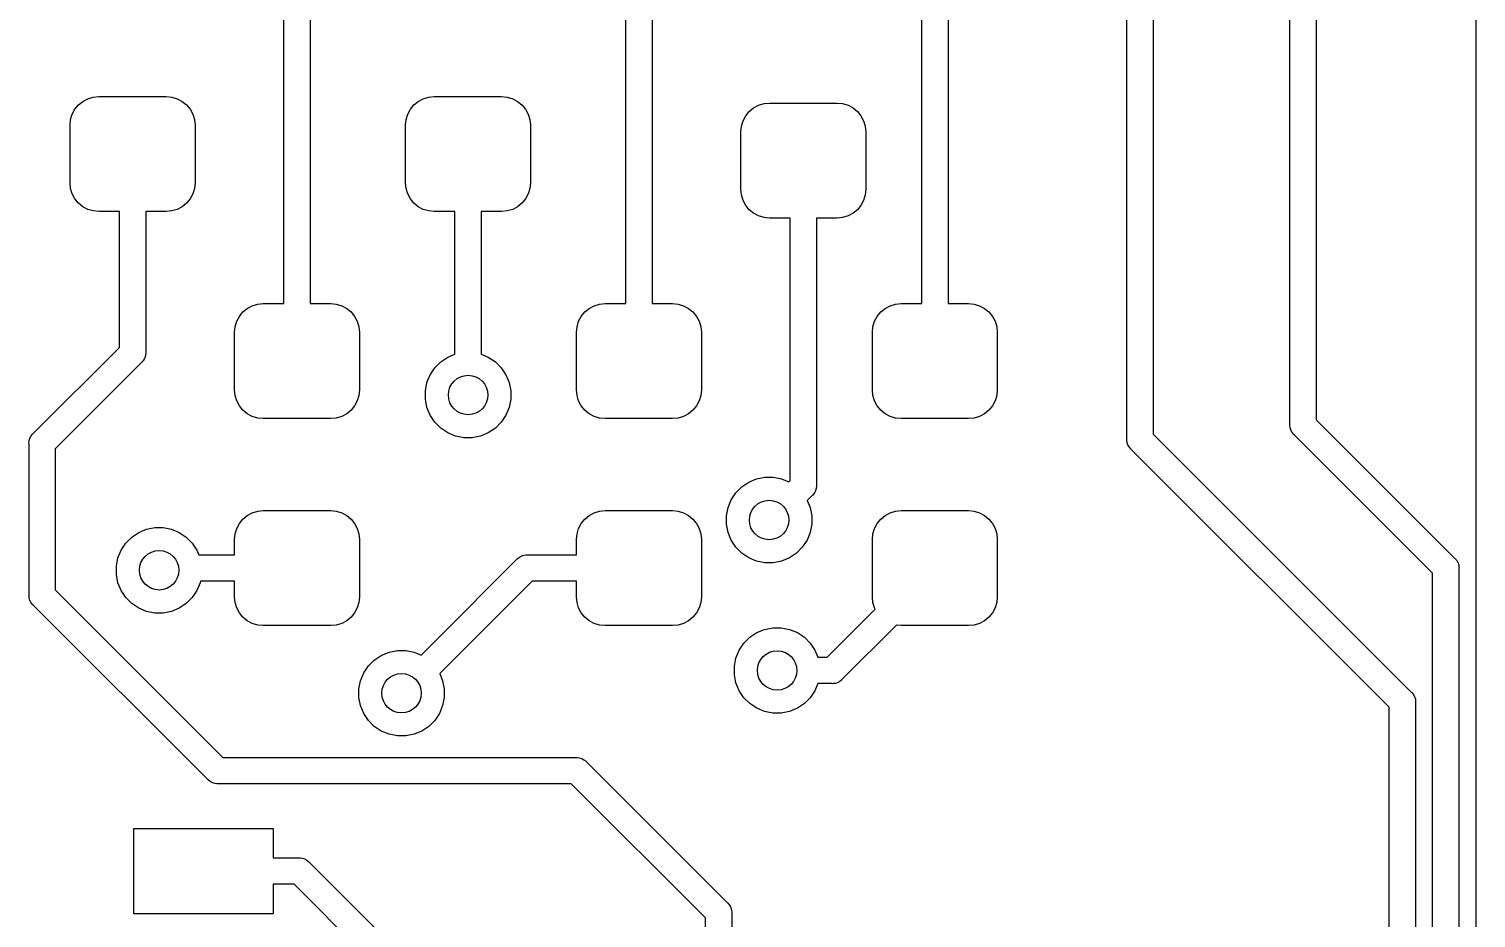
# Model space of a CAD drawing. Extents: x 1 to 84, y 1 to 137.
# Drawn here: x 27.91 to 38.91, y 57.5 to 64.26 of the extents above; entities that cross this region are included whole.
import ezdxf

# ---------------------------------------------------------------- set-up
doc = ezdxf.new("R2010")
doc.units = 0
doc.layers.add('BLACK', color=7, linetype='CONTINUOUS')

msp = doc.modelspace()

# ---------------------------------------------------------------- linework, layer by layer
at = {"layer": 'BLACK', "linetype": 'CONTINUOUS'}
for p, q in [((30.05, 69.0251), (30.05, 62.175)), ((37.7, 68.9951), (37.7, 61.2914)), ((29.85, 62.175), (29.85, 68.9886)), ((32.45, 62.175), (32.45, 68.9286)), ((32.65, 68.9651), (32.65, 62.175)), ((37.5, 61.2549), (37.5, 68.9586)), ((36.46, 66.8557), (36.46, 61.1814)), ((36.26, 61.1449), (36.26, 66.493)), ((34.7, 62.175), (34.7, 66.0951)), ((34.9, 66.0586), (34.9, 62.175)), ((38.915, 39.0899), (38.915, 65.7935)), ((28.2891, 63.6859), (28.3222, 63.7131)), ((28.3222, 63.7131), (28.36, 63.7333)), ((28.36, 63.7333), (28.4011, 63.7458)), ((28.4011, 63.7458), (28.4437, 63.75)), ((28.4437, 63.75), (28.9562, 63.75)), ((28.9562, 63.75), (28.9989, 63.7458)), ((28.9989, 63.7458), (29.04, 63.7333)), ((29.04, 63.7333), (29.0778, 63.7131)), ((29.0778, 63.7131), (29.1109, 63.6859)), ((30.8391, 63.6859), (30.8722, 63.7131)), ((30.8722, 63.7131), (30.91, 63.7333)), ((30.91, 63.7333), (30.9511, 63.7458)), ((30.9511, 63.7458), (30.9937, 63.75)), ((30.9937, 63.75), (31.5062, 63.75)), ((31.5062, 63.75), (31.5489, 63.7458)), ((31.5489, 63.7458), (31.59, 63.7333)), ((31.59, 63.7333), (31.6278, 63.7131)), ((31.6278, 63.7131), (31.6609, 63.6859)), ((28.2292, 63.5739), (28.2417, 63.615)), ((28.2417, 63.615), (28.2619, 63.6528)), ((28.2619, 63.6528), (28.2891, 63.6859)), ((29.1109, 63.6859), (29.1381, 63.6528)), ((29.1381, 63.6528), (29.1583, 63.615)), ((29.1583, 63.615), (29.1708, 63.5739)), ((30.7792, 63.5739), (30.7917, 63.615)), ((30.7917, 63.615), (30.8119, 63.6528)), ((30.8119, 63.6528), (30.8391, 63.6859)), ((31.6609, 63.6859), (31.6881, 63.6528)), ((31.6881, 63.6528), (31.7083, 63.615)), ((31.7083, 63.615), (31.7208, 63.5739)), ((33.3417, 63.565), (33.3619, 63.6028)), ((33.3619, 63.6028), (33.3891, 63.6359)), ((33.3891, 63.6359), (33.4222, 63.6631)), ((33.4222, 63.6631), (33.46, 63.6833)), ((33.46, 63.6833), (33.5011, 63.6958)), ((33.5011, 63.6958), (33.5437, 63.7)), ((33.5437, 63.7), (34.0562, 63.7)), ((34.0562, 63.7), (34.0989, 63.6958)), ((34.0989, 63.6958), (34.14, 63.6833)), ((34.14, 63.6833), (34.1778, 63.6631)), ((34.1778, 63.6631), (34.2109, 63.6359)), ((34.2109, 63.6359), (34.2381, 63.6028)), ((34.2381, 63.6028), (34.2583, 63.565)), ((28.225, 63.5312), (28.2292, 63.5739)), ((28.225, 63.0938), (28.225, 63.5312)), ((29.1708, 63.5739), (29.175, 63.5312)), ((29.175, 63.5312), (29.175, 63.0938)), ((30.775, 63.5312), (30.7792, 63.5739)), ((30.775, 63.0938), (30.775, 63.5312)), ((31.7208, 63.5739), (31.725, 63.5312)), ((31.725, 63.5312), (31.725, 63.0938)), ((33.325, 63.4812), (33.3292, 63.5239)), ((33.3292, 63.5239), (33.3417, 63.565)), ((34.2583, 63.565), (34.2708, 63.5239)), ((34.2708, 63.5239), (34.275, 63.4812)), ((33.325, 63.0437), (33.325, 63.4812)), ((34.275, 63.4812), (34.275, 63.0437)), ((28.2292, 63.0511), (28.225, 63.0938)), ((28.2417, 63.01), (28.2292, 63.0511)), ((29.1708, 63.0511), (29.1583, 63.01)), ((29.175, 63.0938), (29.1708, 63.0511)), ((30.7792, 63.0511), (30.775, 63.0938)), ((30.7917, 63.01), (30.7792, 63.0511)), ((31.7208, 63.0511), (31.7083, 63.01)), ((31.725, 63.0938), (31.7208, 63.0511)), ((28.2619, 62.9722), (28.2417, 63.01)), ((28.2891, 62.9391), (28.2619, 62.9722)), ((28.3222, 62.9119), (28.2891, 62.9391)), ((29.1109, 62.9391), (29.0778, 62.9119)), ((29.1381, 62.9722), (29.1109, 62.9391)), ((29.1583, 63.01), (29.1381, 62.9722)), ((30.8119, 62.9722), (30.7917, 63.01)), ((30.8391, 62.9391), (30.8119, 62.9722)), ((30.8722, 62.9119), (30.8391, 62.9391)), ((31.6609, 62.9391), (31.6278, 62.9119)), ((31.6881, 62.9722), (31.6609, 62.9391)), ((31.7083, 63.01), (31.6881, 62.9722)), ((33.3292, 63.0011), (33.325, 63.0437)), ((33.3417, 62.96), (33.3292, 63.0011)), ((33.3619, 62.9222), (33.3417, 62.96)), ((34.2583, 62.96), (34.2381, 62.9222)), ((34.2708, 63.0011), (34.2583, 62.96)), ((34.275, 63.0437), (34.2708, 63.0011)), ((28.36, 62.8917), (28.3222, 62.9119)), ((28.4011, 62.8792), (28.36, 62.8917)), ((28.4437, 62.875), (28.4011, 62.8792)), ((28.6, 62.875), (28.4437, 62.875)), ((28.6, 61.8414), (28.6, 62.875)), ((28.9562, 62.875), (28.8, 62.875)), ((28.8, 62.875), (28.8, 61.8049)), ((28.9989, 62.8792), (28.9562, 62.875)), ((29.04, 62.8917), (28.9989, 62.8792)), ((29.0778, 62.9119), (29.04, 62.8917)), ((30.91, 62.8917), (30.8722, 62.9119)), ((30.9511, 62.8792), (30.91, 62.8917)), ((30.9937, 62.875), (30.9511, 62.8792)), ((31.15, 62.875), (30.9937, 62.875)), ((31.15, 61.7894), (31.15, 62.875)), ((31.5062, 62.875), (31.35, 62.875)), ((31.35, 62.875), (31.35, 61.7903)), ((31.5489, 62.8792), (31.5062, 62.875)), ((31.59, 62.8917), (31.5489, 62.8792)), ((31.6278, 62.9119), (31.59, 62.8917)), ((33.3891, 62.8891), (33.3619, 62.9222)), ((33.4222, 62.8619), (33.3891, 62.8891)), ((33.46, 62.8417), (33.4222, 62.8619)), ((33.5011, 62.8292), (33.46, 62.8417)), ((33.5437, 62.825), (33.5011, 62.8292)), ((34.0989, 62.8292), (34.0562, 62.825)), ((34.14, 62.8417), (34.0989, 62.8292)), ((34.1778, 62.8619), (34.14, 62.8417)), ((34.2109, 62.8891), (34.1778, 62.8619)), ((34.2381, 62.9222), (34.2109, 62.8891)), ((33.7, 62.825), (33.5437, 62.825)), ((33.7, 60.83), (33.7, 62.825)), ((34.0562, 62.825), (33.9, 62.825)), ((33.9, 62.825), (33.9, 60.7935)), ((29.61, 62.1583), (29.6511, 62.1708)), ((29.6511, 62.1708), (29.6937, 62.175)), ((29.6937, 62.175), (29.85, 62.175)), ((30.05, 62.175), (30.2062, 62.175)), ((30.2062, 62.175), (30.2489, 62.1708)), ((30.2489, 62.1708), (30.29, 62.1583)), ((32.21, 62.1583), (32.2511, 62.1708)), ((32.2511, 62.1708), (32.2937, 62.175)), ((32.2937, 62.175), (32.45, 62.175)), ((32.65, 62.175), (32.8062, 62.175)), ((32.8062, 62.175), (32.8489, 62.1708)), ((32.8489, 62.1708), (32.89, 62.1583)), ((34.46, 62.1583), (34.5011, 62.1708)), ((34.5011, 62.1708), (34.5437, 62.175)), ((34.5437, 62.175), (34.7, 62.175)), ((34.9, 62.175), (35.0562, 62.175)), ((35.0562, 62.175), (35.0989, 62.1708)), ((35.0989, 62.1708), (35.14, 62.1583)), ((29.4917, 62.04), (29.5119, 62.0778)), ((29.5119, 62.0778), (29.5391, 62.1109)), ((29.5391, 62.1109), (29.5722, 62.1381)), ((29.5722, 62.1381), (29.61, 62.1583)), ((30.29, 62.1583), (30.3278, 62.1381)), ((30.3278, 62.1381), (30.3609, 62.1109)), ((30.3609, 62.1109), (30.3881, 62.0778)), ((30.3881, 62.0778), (30.4083, 62.04)), ((32.0917, 62.04), (32.1119, 62.0778)), ((32.1119, 62.0778), (32.1391, 62.1109)), ((32.1391, 62.1109), (32.1722, 62.1381)), ((32.1722, 62.1381), (32.21, 62.1583)), ((32.89, 62.1583), (32.9278, 62.1381)), ((32.9278, 62.1381), (32.9609, 62.1109)), ((32.9609, 62.1109), (32.9881, 62.0778)), ((32.9881, 62.0778), (33.0083, 62.04)), ((34.3417, 62.04), (34.3619, 62.0778)), ((34.3619, 62.0778), (34.3891, 62.1109)), ((34.3891, 62.1109), (34.4222, 62.1381)), ((34.4222, 62.1381), (34.46, 62.1583)), ((35.14, 62.1583), (35.1778, 62.1381)), ((35.1778, 62.1381), (35.2109, 62.1109)), ((35.2109, 62.1109), (35.2381, 62.0778)), ((35.2381, 62.0778), (35.2583, 62.04)), ((29.475, 61.9562), (29.4792, 61.9989)), ((29.475, 61.5187), (29.475, 61.9562)), ((29.4792, 61.9989), (29.4917, 62.04)), ((30.4083, 62.04), (30.4208, 61.9989)), ((30.4208, 61.9989), (30.425, 61.9562)), ((30.425, 61.9562), (30.425, 61.5187)), ((32.075, 61.9562), (32.0792, 61.9989)), ((32.075, 61.5187), (32.075, 61.9562)), ((32.0792, 61.9989), (32.0917, 62.04)), ((33.0083, 62.04), (33.0208, 61.9989)), ((33.0208, 61.9989), (33.025, 61.9562)), ((33.025, 61.9562), (33.025, 61.5187)), ((34.325, 61.9562), (34.3292, 61.9989)), ((34.325, 61.5187), (34.325, 61.9562)), ((34.3292, 61.9989), (34.3417, 62.04)), ((35.2583, 62.04), (35.2708, 61.9989)), ((35.2708, 61.9989), (35.275, 61.9562)), ((35.275, 61.9562), (35.275, 61.5187)), ((27.9453, 61.1867), (28.6, 61.8414)), ((28.7711, 61.7289), (28.7672, 61.7258)), ((28.7835, 61.7442), (28.7711, 61.7289)), ((28.7909, 61.7579), (28.7835, 61.7442)), ((28.7928, 61.7615), (28.7909, 61.7579)), ((28.7986, 61.7804), (28.7928, 61.7615)), ((28.7991, 61.7857), (28.7986, 61.7804)), ((28.8, 61.7951), (28.7991, 61.7857)), ((28.8, 61.8049), (28.8005, 61.8)), ((28.8005, 61.8), (28.8, 61.7951)), ((28.8, 61.7951), (28.8, 61.7951)), ((30.9986, 61.6867), (31.0438, 61.7319)), ((31.0438, 61.7319), (31.0971, 61.7675)), ((31.0971, 61.7675), (31.15, 61.7894)), ((31.35, 61.7903), (31.4049, 61.7675)), ((31.4049, 61.7675), (31.4582, 61.7319)), ((31.4582, 61.7319), (31.5034, 61.6867)), ((28.7672, 61.7258), (28.1125, 61.0711)), ((30.9385, 61.5743), (30.963, 61.6334)), ((30.963, 61.6334), (30.9986, 61.6867)), ((31.5034, 61.6867), (31.539, 61.6334)), ((31.539, 61.6334), (31.5635, 61.5743)), ((29.4792, 61.4761), (29.475, 61.5187)), ((30.425, 61.5187), (30.4208, 61.4761)), ((30.926, 61.5115), (30.9385, 61.5743)), ((30.926, 61.4475), (30.926, 61.5115)), ((31.5635, 61.5743), (31.576, 61.5115)), ((31.576, 61.5115), (31.576, 61.4475)), ((32.0792, 61.4761), (32.075, 61.5187)), ((33.025, 61.5187), (33.0208, 61.4761)), ((34.3292, 61.4761), (34.325, 61.5187)), ((35.275, 61.5187), (35.2708, 61.4761)), ((29.4917, 61.435), (29.4792, 61.4761)), ((29.5119, 61.3972), (29.4917, 61.435)), ((29.5391, 61.3641), (29.5119, 61.3972)), ((30.3881, 61.3972), (30.3609, 61.3641)), ((30.4083, 61.435), (30.3881, 61.3972)), ((30.4208, 61.4761), (30.4083, 61.435)), ((30.9385, 61.3847), (30.926, 61.4475)), ((31.576, 61.4475), (31.5635, 61.3847)), ((32.0917, 61.435), (32.0792, 61.4761)), ((32.1119, 61.3972), (32.0917, 61.435)), ((32.1391, 61.3641), (32.1119, 61.3972)), ((32.9881, 61.3972), (32.9609, 61.3641)), ((33.0083, 61.435), (32.9881, 61.3972)), ((33.0208, 61.4761), (33.0083, 61.435)), ((34.3417, 61.435), (34.3292, 61.4761)), ((34.3619, 61.3972), (34.3417, 61.435)), ((34.3891, 61.3641), (34.3619, 61.3972)), ((35.2381, 61.3972), (35.2109, 61.3641)), ((35.2583, 61.435), (35.2381, 61.3972)), ((35.2708, 61.4761), (35.2583, 61.435)), ((29.5722, 61.3369), (29.5391, 61.3641)), ((29.61, 61.3167), (29.5722, 61.3369)), ((29.6511, 61.3042), (29.61, 61.3167)), ((29.6937, 61.3), (29.6511, 61.3042)), ((30.2062, 61.3), (29.6937, 61.3)), ((30.2489, 61.3042), (30.2062, 61.3)), ((30.29, 61.3167), (30.2489, 61.3042)), ((30.3278, 61.3369), (30.29, 61.3167)), ((30.3609, 61.3641), (30.3278, 61.3369)), ((30.963, 61.3256), (30.9385, 61.3847)), ((30.9986, 61.2723), (30.963, 61.3256)), ((31.539, 61.3256), (31.5034, 61.2723)), ((31.5635, 61.3847), (31.539, 61.3256)), ((32.1722, 61.3369), (32.1391, 61.3641)), ((32.21, 61.3167), (32.1722, 61.3369)), ((32.2511, 61.3042), (32.21, 61.3167)), ((32.2937, 61.3), (32.2511, 61.3042)), ((32.8062, 61.3), (32.2937, 61.3)), ((32.8489, 61.3042), (32.8062, 61.3)), ((32.89, 61.3167), (32.8489, 61.3042)), ((32.9278, 61.3369), (32.89, 61.3167)), ((32.9609, 61.3641), (32.9278, 61.3369)), ((34.4222, 61.3369), (34.3891, 61.3641)), ((34.46, 61.3167), (34.4222, 61.3369)), ((34.5011, 61.3042), (34.46, 61.3167)), ((34.5437, 61.3), (34.5011, 61.3042)), ((35.0562, 61.3), (34.5437, 61.3)), ((35.0989, 61.3042), (35.0562, 61.3)), ((35.14, 61.3167), (35.0989, 61.3042)), ((35.1778, 61.3369), (35.14, 61.3167)), ((35.2109, 61.3641), (35.1778, 61.3369)), ((37.7, 61.2914), (38.7523, 60.2392)), ((27.929, 61.1683), (27.9373, 61.1785)), ((27.9373, 61.1785), (27.9414, 61.1836)), ((27.9414, 61.1836), (27.9453, 61.1867)), ((31.0438, 61.2271), (30.9986, 61.2723)), ((31.0971, 61.1915), (31.0438, 61.2271)), ((31.1562, 61.167), (31.0971, 61.1915)), ((31.4049, 61.1915), (31.3458, 61.167)), ((31.4582, 61.2271), (31.4049, 61.1915)), ((31.5034, 61.2723), (31.4582, 61.2271)), ((36.46, 61.1814), (38.4223, 59.2192)), ((37.4995, 61.25), (37.5, 61.2549)), ((37.5014, 61.2304), (37.4995, 61.25)), ((37.5055, 61.2171), (37.5014, 61.2304)), ((37.5072, 61.2115), (37.5055, 61.2171)), ((37.5165, 61.1942), (37.5072, 61.2115)), ((37.5289, 61.1789), (37.5165, 61.1942)), ((37.5328, 61.1758), (37.5289, 61.1789)), ((27.912, 61.1125), (27.9139, 61.1321)), ((27.9125, 61.1076), (27.912, 61.1125)), ((27.9125, 59.9604), (27.9125, 61.1076)), ((27.9139, 61.1321), (27.9197, 61.151)), ((27.9197, 61.151), (27.929, 61.1683)), ((28.1125, 61.0711), (28.1125, 59.9969)), ((31.219, 61.1545), (31.1562, 61.167)), ((31.283, 61.1545), (31.219, 61.1545)), ((31.3458, 61.167), (31.283, 61.1545)), ((36.2595, 61.14), (36.26, 61.1449)), ((36.26, 61.1351), (36.2595, 61.14)), ((36.2601, 61.1345), (36.26, 61.1351)), ((36.26, 61.1351), (36.26, 61.1351)), ((36.2614, 61.1204), (36.2601, 61.1345)), ((36.2632, 61.1147), (36.2614, 61.1204)), ((36.2672, 61.1015), (36.2632, 61.1147)), ((36.2765, 61.0842), (36.2672, 61.1015)), ((36.2889, 61.0689), (36.2765, 61.0842)), ((36.2928, 61.0658), (36.2889, 61.0689)), ((38.585, 60.1236), (37.5328, 61.1758)), ((38.255, 59.1036), (36.2928, 61.0658)), ((33.4451, 60.841), (33.5079, 60.8535)), ((33.5079, 60.8535), (33.5719, 60.8535)), ((33.5719, 60.8535), (33.6347, 60.841)), ((33.2874, 60.7356), (33.3327, 60.7809)), ((33.3327, 60.7809), (33.3859, 60.8165)), ((33.3859, 60.8165), (33.4451, 60.841)), ((33.6347, 60.841), (33.6886, 60.8186)), ((33.6886, 60.8186), (33.7, 60.83)), ((33.8879, 60.7408), (33.8835, 60.7328)), ((33.8928, 60.7501), (33.8879, 60.7408)), ((33.8986, 60.769), (33.8928, 60.7501)), ((33.8987, 60.7708), (33.8986, 60.769)), ((33.9, 60.7837), (33.8987, 60.7708)), ((33.9, 60.7935), (33.9005, 60.7886)), ((33.9005, 60.7886), (33.9, 60.7837)), ((33.9, 60.7837), (33.9, 60.7837)), ((33.2274, 60.6233), (33.2519, 60.6824)), ((33.2519, 60.6824), (33.2874, 60.7356)), ((33.8672, 60.7144), (33.83, 60.6772)), ((33.83, 60.6772), (33.8524, 60.6233)), ((33.8711, 60.7175), (33.8672, 60.7144)), ((33.8835, 60.7328), (33.8711, 60.7175)), ((29.5119, 60.5028), (29.5391, 60.5359)), ((29.5391, 60.5359), (29.5722, 60.5631)), ((29.5722, 60.5631), (29.61, 60.5833)), ((29.61, 60.5833), (29.6511, 60.5958)), ((29.6511, 60.5958), (29.6937, 60.6)), ((29.6937, 60.6), (30.2062, 60.6)), ((30.2062, 60.6), (30.2489, 60.5958)), ((30.2489, 60.5958), (30.29, 60.5833)), ((30.29, 60.5833), (30.3278, 60.5631)), ((30.3278, 60.5631), (30.3609, 60.5359)), ((30.3609, 60.5359), (30.3881, 60.5028)), ((32.1119, 60.5028), (32.1391, 60.5359)), ((32.1391, 60.5359), (32.1722, 60.5631)), ((32.1722, 60.5631), (32.21, 60.5833)), ((32.21, 60.5833), (32.2511, 60.5958)), ((32.2511, 60.5958), (32.2937, 60.6)), ((32.2937, 60.6), (32.8062, 60.6)), ((32.8062, 60.6), (32.8489, 60.5958)), ((32.8489, 60.5958), (32.89, 60.5833)), ((32.89, 60.5833), (32.9278, 60.5631)), ((32.9278, 60.5631), (32.9609, 60.5359)), ((32.9609, 60.5359), (32.9881, 60.5028)), ((33.2149, 60.5605), (33.2274, 60.6233)), ((33.2149, 60.4965), (33.2149, 60.5605)), ((33.8524, 60.6233), (33.8649, 60.5605)), ((33.8649, 60.5605), (33.8649, 60.4965)), ((34.3619, 60.5028), (34.3891, 60.5359)), ((34.3891, 60.5359), (34.4222, 60.5631)), ((34.4222, 60.5631), (34.46, 60.5833)), ((34.46, 60.5833), (34.5011, 60.5958)), ((34.5011, 60.5958), (34.5437, 60.6)), ((34.5437, 60.6), (35.0562, 60.6)), ((35.0562, 60.6), (35.0989, 60.5958)), ((35.0989, 60.5958), (35.14, 60.5833)), ((35.14, 60.5833), (35.1778, 60.5631)), ((35.1778, 60.5631), (35.2109, 60.5359)), ((35.2109, 60.5359), (35.2381, 60.5028)), ((28.6943, 60.3984), (28.7476, 60.434)), ((28.7476, 60.434), (28.8067, 60.4585)), ((28.8067, 60.4585), (28.8695, 60.471)), ((28.8695, 60.471), (28.9335, 60.471)), ((28.9335, 60.471), (28.9963, 60.4585)), ((28.9963, 60.4585), (29.0554, 60.434)), ((29.0554, 60.434), (29.1087, 60.3984)), ((29.475, 60.3812), (29.4792, 60.4239)), ((29.4792, 60.4239), (29.4917, 60.465)), ((29.4917, 60.465), (29.5119, 60.5028)), ((30.3881, 60.5028), (30.4083, 60.465)), ((30.4083, 60.465), (30.4208, 60.4239)), ((30.4208, 60.4239), (30.425, 60.3812)), ((32.075, 60.3812), (32.0792, 60.4239)), ((32.0792, 60.4239), (32.0917, 60.465)), ((32.0917, 60.465), (32.1119, 60.5028)), ((32.9881, 60.5028), (33.0083, 60.465)), ((33.0083, 60.465), (33.0208, 60.4239)), ((33.0208, 60.4239), (33.025, 60.3812)), ((33.2274, 60.4337), (33.2149, 60.4965)), ((33.2519, 60.3745), (33.2274, 60.4337)), ((33.8524, 60.4337), (33.8279, 60.3745)), ((33.8649, 60.4965), (33.8524, 60.4337)), ((34.325, 60.3812), (34.3292, 60.4239)), ((34.3292, 60.4239), (34.3417, 60.465)), ((34.3417, 60.465), (34.3619, 60.5028)), ((35.2381, 60.5028), (35.2583, 60.465)), ((35.2583, 60.465), (35.2708, 60.4239)), ((35.2708, 60.4239), (35.275, 60.3812)), ((28.589, 60.2408), (28.6135, 60.2999)), ((28.6135, 60.2999), (28.6491, 60.3532)), ((28.6491, 60.3532), (28.6943, 60.3984)), ((29.1087, 60.3984), (29.1539, 60.3532)), ((29.1539, 60.3532), (29.1895, 60.2999)), ((29.1895, 60.2999), (29.205, 60.2625)), ((29.475, 60.2625), (29.475, 60.3812)), ((30.425, 60.3812), (30.425, 59.9437)), ((32.075, 60.2625), (32.075, 60.3812)), ((33.025, 60.3812), (33.025, 59.9437)), ((33.2874, 60.3213), (33.2519, 60.3745)), ((33.3327, 60.276), (33.2874, 60.3213)), ((33.7923, 60.3213), (33.7471, 60.276)), ((33.8279, 60.3745), (33.7923, 60.3213)), ((34.325, 59.9437), (34.325, 60.3812)), ((35.275, 60.3812), (35.275, 59.9437)), ((28.5765, 60.178), (28.589, 60.2408)), ((29.205, 60.2625), (29.475, 60.2625)), ((31.0029, 59.6103), (31.6223, 60.2297)), ((31.6223, 60.2297), (31.6254, 60.2336)), ((31.6254, 60.2336), (31.6293, 60.2367)), ((31.6293, 60.2367), (31.6343, 60.2408)), ((31.6293, 60.2367), (31.6293, 60.2367)), ((31.6343, 60.2408), (31.6407, 60.246)), ((31.6407, 60.246), (31.658, 60.2553)), ((31.658, 60.2553), (31.6769, 60.2611)), ((31.6769, 60.2611), (31.6916, 60.2625)), ((31.6916, 60.2625), (31.6965, 60.263)), ((31.6916, 60.2625), (31.6916, 60.2625)), ((31.6965, 60.263), (31.7014, 60.2625)), ((31.7014, 60.2625), (32.075, 60.2625)), ((33.3859, 60.2405), (33.3327, 60.276)), ((33.4451, 60.216), (33.3859, 60.2405)), ((33.5079, 60.2035), (33.4451, 60.216)), ((33.5719, 60.2035), (33.5079, 60.2035)), ((33.6347, 60.216), (33.5719, 60.2035)), ((33.6938, 60.2405), (33.6347, 60.216)), ((33.7471, 60.276), (33.6938, 60.2405)), ((38.7523, 60.2392), (38.7561, 60.236)), ((38.7561, 60.236), (38.7592, 60.2322)), ((38.7592, 60.2322), (38.7592, 60.2322)), ((38.7592, 60.2322), (38.7622, 60.2286)), ((38.7622, 60.2286), (38.7686, 60.2208)), ((38.7686, 60.2208), (38.7779, 60.2034)), ((38.7779, 60.2034), (38.7809, 60.1934)), ((38.7809, 60.1934), (38.7836, 60.1846)), ((28.5765, 60.114), (28.5765, 60.178)), ((28.589, 60.0512), (28.5765, 60.114)), ((38.585, 38.7149), (38.585, 60.1236)), ((38.7836, 60.1846), (38.7836, 60.1846)), ((38.7836, 60.1846), (38.785, 60.1699)), ((38.785, 60.1699), (38.785, 60.1699)), ((38.785, 60.1699), (38.7855, 60.165)), ((38.7855, 60.165), (38.785, 60.1601)), ((38.785, 60.1601), (38.785, 38.7514)), ((28.1125, 59.9969), (29.3874, 58.722)), ((28.6135, 59.992), (28.589, 60.0512)), ((28.6491, 59.9388), (28.6135, 59.992)), ((29.1895, 59.992), (29.1539, 59.9388)), ((29.214, 60.0512), (29.1895, 59.992)), ((29.2163, 60.0625), (29.214, 60.0512)), ((29.475, 60.0625), (29.2163, 60.0625)), ((29.475, 59.9437), (29.475, 60.0625)), ((31.7379, 60.0625), (31.1443, 59.4689)), ((32.075, 60.0625), (31.7379, 60.0625)), ((32.075, 59.9437), (32.075, 60.0625)), ((27.912, 59.9555), (27.9125, 59.9604)), ((27.9125, 59.9506), (27.912, 59.9555)), ((27.9139, 59.9359), (27.9125, 59.9506)), ((27.9125, 59.9506), (27.9125, 59.9506)), ((27.9197, 59.917), (27.9139, 59.9359)), ((27.929, 59.8997), (27.9197, 59.917)), ((27.9414, 59.8844), (27.929, 59.8997)), ((27.9453, 59.8813), (27.9414, 59.8844)), ((29.2718, 58.5548), (27.9453, 59.8813)), ((28.6943, 59.8935), (28.6491, 59.9388)), ((28.7476, 59.858), (28.6943, 59.8935)), ((28.8067, 59.8335), (28.7476, 59.858)), ((29.0554, 59.858), (28.9963, 59.8335)), ((29.1087, 59.8935), (29.0554, 59.858)), ((29.1539, 59.9388), (29.1087, 59.8935)), ((29.4792, 59.9011), (29.475, 59.9437)), ((29.4917, 59.86), (29.4792, 59.9011)), ((29.5119, 59.8222), (29.4917, 59.86)), ((30.4083, 59.86), (30.3881, 59.8222)), ((30.4208, 59.9011), (30.4083, 59.86)), ((30.425, 59.9437), (30.4208, 59.9011)), ((32.0792, 59.9011), (32.075, 59.9437)), ((32.0917, 59.86), (32.0792, 59.9011)), ((32.1119, 59.8222), (32.0917, 59.86)), ((33.0083, 59.86), (32.9881, 59.8222)), ((33.0208, 59.9011), (33.0083, 59.86)), ((33.025, 59.9437), (33.0208, 59.9011)), ((34.3292, 59.9011), (34.325, 59.9437)), ((34.3417, 59.86), (34.3292, 59.9011)), ((34.3467, 59.8506), (34.3417, 59.86)), ((35.2583, 59.86), (35.2381, 59.8222)), ((35.2708, 59.9011), (35.2583, 59.86)), ((35.275, 59.9437), (35.2708, 59.9011)), ((28.8695, 59.821), (28.8067, 59.8335)), ((28.9335, 59.821), (28.8695, 59.821)), ((28.9963, 59.8335), (28.9335, 59.821)), ((29.5391, 59.7891), (29.5119, 59.8222)), ((29.5722, 59.7619), (29.5391, 59.7891)), ((29.61, 59.7417), (29.5722, 59.7619)), ((30.3278, 59.7619), (30.29, 59.7417)), ((30.3609, 59.7891), (30.3278, 59.7619)), ((30.3881, 59.8222), (30.3609, 59.7891)), ((32.1391, 59.7891), (32.1119, 59.8222)), ((32.1722, 59.7619), (32.1391, 59.7891)), ((32.21, 59.7417), (32.1722, 59.7619)), ((32.9278, 59.7619), (32.89, 59.7417)), ((32.9609, 59.7891), (32.9278, 59.7619)), ((32.9881, 59.8222), (32.9609, 59.7891)), ((33.9801, 59.484), (34.3467, 59.8506)), ((35.1778, 59.7619), (35.14, 59.7417)), ((35.2109, 59.7891), (35.1778, 59.7619)), ((35.2381, 59.8222), (35.2109, 59.7891)), ((29.6511, 59.7292), (29.61, 59.7417)), ((29.6937, 59.725), (29.6511, 59.7292)), ((30.2062, 59.725), (29.6937, 59.725)), ((30.2489, 59.7292), (30.2062, 59.725)), ((30.29, 59.7417), (30.2489, 59.7292)), ((32.2511, 59.7292), (32.21, 59.7417)), ((32.2937, 59.725), (32.2511, 59.7292)), ((32.8062, 59.725), (32.2937, 59.725)), ((32.8489, 59.7292), (32.8062, 59.725)), ((32.89, 59.7417), (32.8489, 59.7292)), ((33.3481, 59.5912), (33.3933, 59.6364)), ((33.3933, 59.6364), (33.4466, 59.672)), ((33.4466, 59.672), (33.5057, 59.6965)), ((33.5057, 59.6965), (33.5685, 59.709)), ((33.5685, 59.709), (33.6325, 59.709)), ((33.6325, 59.709), (33.6953, 59.6965)), ((33.6953, 59.6965), (33.7544, 59.672)), ((33.7544, 59.672), (33.8077, 59.6364)), ((33.8077, 59.6364), (33.8529, 59.5912)), ((34.5075, 59.7286), (34.0957, 59.3168)), ((34.5437, 59.725), (34.5075, 59.7286)), ((35.0562, 59.725), (34.5437, 59.725)), ((35.0989, 59.7292), (35.0562, 59.725)), ((35.14, 59.7417), (35.0989, 59.7292)), ((30.6503, 59.5236), (30.7131, 59.5361)), ((30.7131, 59.5361), (30.7771, 59.5361)), ((30.7771, 59.5361), (30.8399, 59.5236)), ((30.8939, 59.5013), (31.0029, 59.6103)), ((31.0029, 59.6103), (31.0029, 59.6103)), ((33.288, 59.4788), (33.3125, 59.5379)), ((33.3125, 59.5379), (33.3481, 59.5912)), ((33.8529, 59.5912), (33.8885, 59.5379)), ((33.8885, 59.5379), (33.9109, 59.484)), ((30.4571, 59.3651), (30.4927, 59.4183)), ((30.4927, 59.4183), (30.5379, 59.4636)), ((30.5379, 59.4636), (30.5912, 59.4991)), ((30.5912, 59.4991), (30.6503, 59.5236)), ((30.8399, 59.5236), (30.8939, 59.5013)), ((31.1443, 59.4689), (31.0353, 59.3599)), ((31.1443, 59.4689), (31.1443, 59.4689)), ((33.2755, 59.416), (33.288, 59.4788)), ((33.9109, 59.484), (33.9801, 59.484)), ((30.4326, 59.3059), (30.4571, 59.3651)), ((31.0353, 59.3599), (31.0576, 59.3059)), ((33.2755, 59.352), (33.2755, 59.416)), ((33.288, 59.2892), (33.2755, 59.352)), ((34.0926, 59.3129), (34.0773, 59.3005)), ((34.0957, 59.3168), (34.0926, 59.3129)), ((30.4201, 59.2431), (30.4326, 59.3059)), ((30.4201, 59.1791), (30.4201, 59.2431)), ((31.0576, 59.3059), (31.0701, 59.2431)), ((31.0701, 59.2431), (31.0701, 59.1791)), ((33.3125, 59.2301), (33.288, 59.2892)), ((33.3481, 59.1768), (33.3125, 59.2301)), ((33.8885, 59.2301), (33.8529, 59.1768)), ((33.9109, 59.284), (33.8885, 59.2301)), ((34.0166, 59.284), (33.9109, 59.284)), ((34.0215, 59.2835), (34.0166, 59.284)), ((34.0264, 59.284), (34.0215, 59.2835)), ((34.0411, 59.2854), (34.0264, 59.284)), ((34.0264, 59.284), (34.0264, 59.284)), ((34.06, 59.2912), (34.0411, 59.2854)), ((34.0773, 59.3005), (34.06, 59.2912)), ((38.4223, 59.2192), (38.4261, 59.216)), ((38.4261, 59.216), (38.4386, 59.2008)), ((38.4386, 59.2008), (38.4478, 59.1834)), ((30.4326, 59.1163), (30.4201, 59.1791)), ((30.4571, 59.0572), (30.4326, 59.1163)), ((31.0576, 59.1163), (31.0331, 59.0572)), ((31.0701, 59.1791), (31.0576, 59.1163)), ((33.3933, 59.1316), (33.3481, 59.1768)), ((33.4466, 59.096), (33.3933, 59.1316)), ((33.5057, 59.0715), (33.4466, 59.096)), ((33.7544, 59.096), (33.6953, 59.0715)), ((33.8077, 59.1316), (33.7544, 59.096)), ((33.8529, 59.1768), (33.8077, 59.1316)), ((38.255, 34.6307), (38.255, 59.1036)), ((38.4478, 59.1834), (38.4511, 59.1727)), ((38.4511, 59.1727), (38.4536, 59.1646)), ((38.4536, 59.1646), (38.4538, 59.1626)), ((38.4538, 59.1626), (38.455, 59.1499)), ((38.455, 59.1499), (38.455, 59.1499)), ((38.455, 59.1499), (38.4555, 59.145)), ((38.4555, 59.145), (38.455, 59.1401)), ((38.455, 59.1401), (38.455, 34.5942)), ((30.4927, 59.0039), (30.4571, 59.0572)), ((30.5379, 58.9587), (30.4927, 59.0039)), ((30.9976, 59.0039), (30.9523, 58.9587)), ((31.0331, 59.0572), (30.9976, 59.0039)), ((33.5685, 59.059), (33.5057, 59.0715)), ((33.6325, 59.059), (33.5685, 59.059)), ((33.6953, 59.0715), (33.6325, 59.059)), ((30.5912, 58.9231), (30.5379, 58.9587)), ((30.6503, 58.8986), (30.5912, 58.9231)), ((30.7131, 58.8861), (30.6503, 58.8986)), ((30.7771, 58.8861), (30.7131, 58.8861)), ((30.8399, 58.8986), (30.7771, 58.8861)), ((30.8991, 58.9231), (30.8399, 58.8986)), ((30.9523, 58.9587), (30.8991, 58.9231)), ((29.3874, 58.722), (32.0716, 58.722)), ((32.0716, 58.722), (32.0765, 58.7225)), ((32.0765, 58.7225), (32.0814, 58.722)), ((32.0814, 58.722), (32.0814, 58.722)), ((32.0814, 58.722), (32.0961, 58.7206)), ((32.0961, 58.7206), (32.115, 58.7148)), ((32.115, 58.7148), (32.1323, 58.7055)), ((32.1323, 58.7055), (32.1476, 58.6931)), ((32.1476, 58.6931), (32.1507, 58.6892)), ((32.1507, 58.6892), (33.2232, 57.6167)), ((29.2749, 58.5509), (29.2718, 58.5548)), ((29.2902, 58.5385), (29.2749, 58.5509)), ((29.2983, 58.5341), (29.2902, 58.5385)), ((29.3075, 58.5292), (29.2983, 58.5341)), ((29.3264, 58.5234), (29.3075, 58.5292)), ((29.3279, 58.5233), (29.3264, 58.5234)), ((29.3411, 58.522), (29.3279, 58.5233)), ((29.346, 58.5215), (29.3411, 58.522)), ((29.3411, 58.522), (29.3411, 58.522)), ((29.3509, 58.522), (29.346, 58.5215)), ((32.0351, 58.522), (29.3509, 58.522)), ((33.056, 57.5011), (32.0351, 58.522)), ((28.7095, 57.5325), (28.7095, 58.1825)), ((28.7095, 58.1825), (29.7695, 58.1825)), ((29.7695, 58.1825), (29.7695, 57.9575)), ((29.7695, 57.9575), (29.9646, 57.9575)), ((29.9646, 57.9575), (29.9695, 57.958)), ((29.9695, 57.958), (29.9744, 57.9575)), ((29.9744, 57.9575), (29.9744, 57.9575)), ((29.9744, 57.9575), (29.9891, 57.9561)), ((29.9891, 57.9561), (30.008, 57.9503)), ((30.008, 57.9503), (30.0253, 57.941)), ((30.0253, 57.941), (30.0406, 57.9286)), ((30.0406, 57.9286), (30.0437, 57.9247)), ((30.0437, 57.9247), (31.0007, 56.9677)), ((29.9281, 57.7575), (29.7695, 57.7575)), ((29.7695, 57.7575), (29.7695, 57.5325)), ((30.8335, 56.8521), (29.9281, 57.7575)), ((33.2232, 57.6167), (33.2271, 57.6136)), ((33.2271, 57.6136), (33.2395, 57.5983)), ((33.2395, 57.5983), (33.2456, 57.5871)), ((33.2456, 57.5871), (33.2488, 57.581)), ((33.2488, 57.581), (33.2546, 57.5621)), ((33.2546, 57.5621), (33.2565, 57.5425)), ((29.7695, 57.5325), (28.7095, 57.5325)), ((33.056, 56.9895), (33.056, 57.5011)), ((33.2565, 57.5425), (33.256, 57.5376)), ((33.256, 57.5376), (33.256, 56.9895))]:
    msp.add_line(p, q, dxfattribs=at)
at = {"layer": 'BLACK'}
for centre in [(31.251, 61.4795), (33.5399, 60.5285), (28.9015, 60.146), (33.6005, 59.384), (30.7451, 59.2111)]:
    msp.add_circle(centre, 0.15, dxfattribs=at)

doc.saveas('drawing.dxf')
